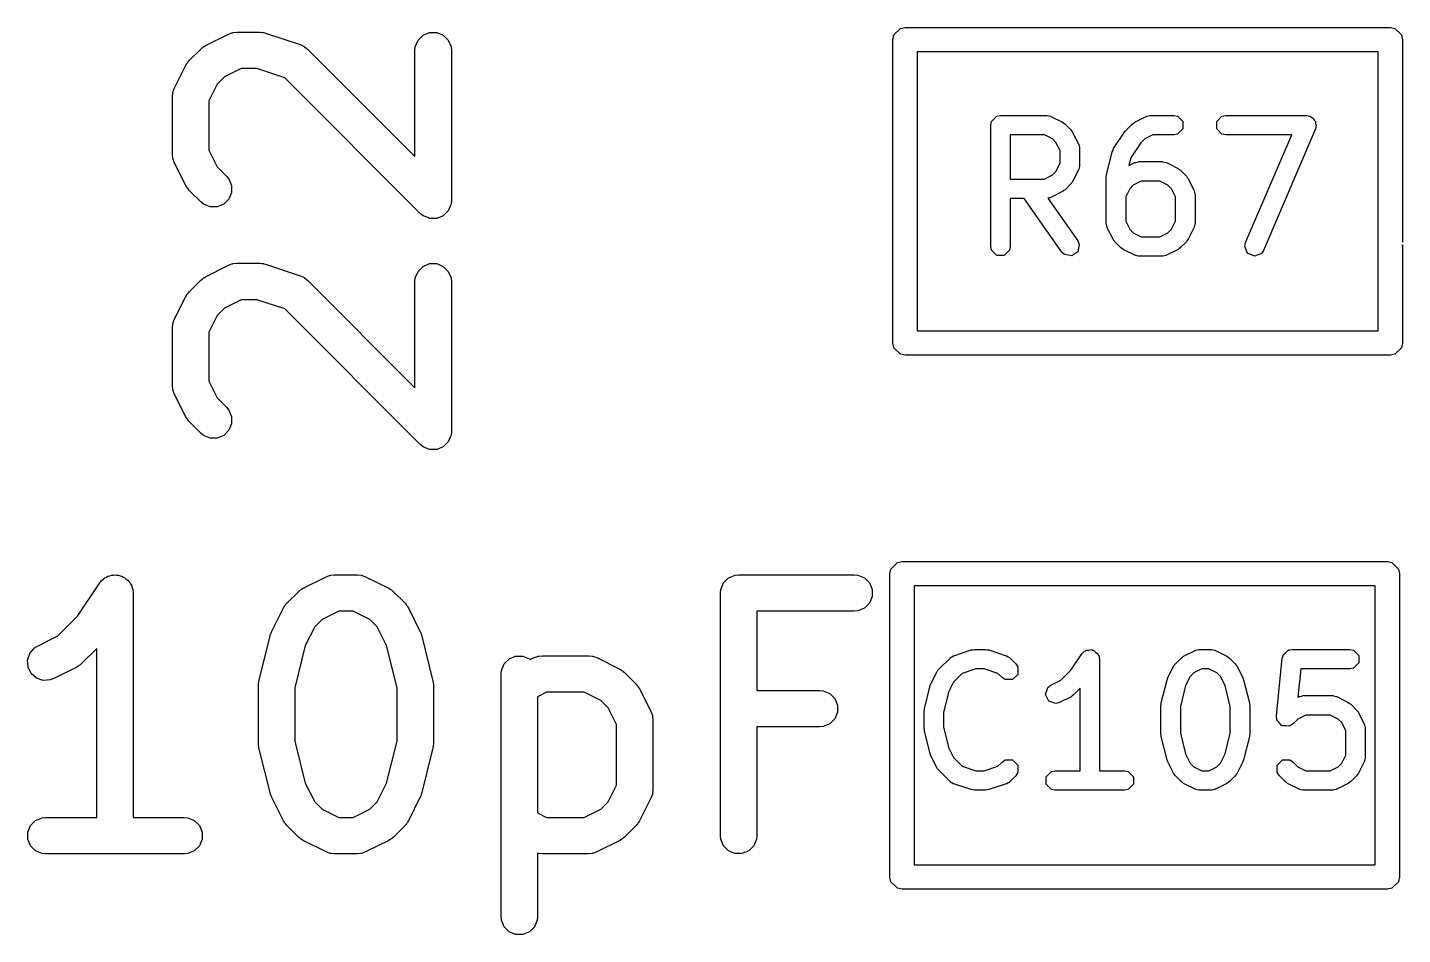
# Model space of a CAD drawing. Extents: x 1.56 to 6.49, y -4.6 to -1.37.
# Drawn here: x 2.4796 to 2.7028, y -3.2623 to -3.1152 of the extents above; entities that cross this region are included whole.
import ezdxf

# ---------------------------------------------------------------- set-up
doc = ezdxf.new("R2010")
doc.units = 0
doc.header["$MEASUREMENT"] = 0
doc.layers.add('BLACK', color=7, linetype='CONTINUOUS')

msp = doc.modelspace()

# ---------------------------------------------------------------- linework, layer by layer
at = {"layer": 'BLACK', "linetype": 'CONTINUOUS'}
for p, q in [((2.50852, -3.11809), (2.51227, -3.11622)), ((2.51227, -3.11622), (2.51281, -3.11601)), ((2.51281, -3.11601), (2.51292, -3.116)), ((2.51292, -3.116), (2.51302, -3.11596)), ((2.51302, -3.11596), (2.51359, -3.11591)), ((2.51359, -3.11591), (2.51734, -3.11591)), ((2.51734, -3.11591), (2.51764, -3.11594)), ((2.51764, -3.11594), (2.51771, -3.11593)), ((2.51771, -3.11593), (2.51782, -3.11595)), ((2.51782, -3.11595), (2.51792, -3.11596)), ((2.51792, -3.11596), (2.51799, -3.11599)), ((2.51799, -3.11599), (2.51828, -3.11606)), ((2.51828, -3.11606), (2.5239, -3.11793)), ((2.54301, -3.11722), (2.54382, -3.1164)), ((2.54382, -3.1164), (2.54489, -3.11596)), ((2.54489, -3.11596), (2.54604, -3.11596)), ((2.54604, -3.11596), (2.54711, -3.1164)), ((2.54711, -3.1164), (2.54792, -3.11722)), ((2.62008, -3.11713), (2.62023, -3.11637)), ((2.62023, -3.11637), (2.62129, -3.11531)), ((2.62129, -3.11531), (2.62205, -3.11516)), ((2.62205, -3.11516), (2.70079, -3.11516)), ((2.70079, -3.11516), (2.70154, -3.11531)), ((2.70154, -3.11531), (2.70261, -3.11637)), ((2.70261, -3.11637), (2.70276, -3.11713)), ((2.50588, -3.12052), (2.50776, -3.11865)), ((2.50776, -3.11865), (2.50798, -3.11846)), ((2.50798, -3.11846), (2.50803, -3.1184)), ((2.50803, -3.1184), (2.50812, -3.11835)), ((2.50812, -3.11835), (2.5082, -3.11828)), ((2.5082, -3.11828), (2.50828, -3.11825)), ((2.50828, -3.11825), (2.50852, -3.11809)), ((2.5239, -3.11793), (2.52443, -3.11817)), ((2.52443, -3.11817), (2.52451, -3.11824)), ((2.52451, -3.11824), (2.52461, -3.11828)), ((2.52461, -3.11828), (2.52506, -3.11865)), ((2.52506, -3.11865), (2.54251, -3.1361)), ((2.54251, -3.11886), (2.54257, -3.11828)), ((2.54251, -3.1361), (2.54251, -3.11886)), ((2.54257, -3.11828), (2.54301, -3.11722)), ((2.54792, -3.11722), (2.54836, -3.11828)), ((2.54836, -3.11828), (2.54842, -3.11886)), ((2.54842, -3.11886), (2.54842, -3.14323)), ((2.62008, -3.16634), (2.62008, -3.11713)), ((2.62402, -3.11909), (2.62402, -3.16437)), ((2.69882, -3.11909), (2.62402, -3.11909)), ((2.69882, -3.16437), (2.69882, -3.11909)), ((2.70276, -3.11713), (2.70276, -3.14998)), ((2.50345, -3.12504), (2.50533, -3.12129)), ((2.50533, -3.12129), (2.50549, -3.12104)), ((2.50549, -3.12104), (2.50551, -3.12097)), ((2.50551, -3.12097), (2.50558, -3.12089)), ((2.50558, -3.12089), (2.50564, -3.1208)), ((2.50564, -3.1208), (2.5057, -3.12075)), ((2.5057, -3.12075), (2.50588, -3.12052)), ((2.51159, -3.12316), (2.5104, -3.12436)), ((2.51429, -3.12181), (2.51159, -3.12316)), ((2.51686, -3.12181), (2.51429, -3.12181)), ((2.52137, -3.12332), (2.51686, -3.12181)), ((2.54338, -3.14532), (2.52137, -3.12332)), ((2.50314, -3.12636), (2.5032, -3.12578)), ((2.5032, -3.12578), (2.50324, -3.12569)), ((2.50324, -3.12569), (2.50325, -3.12558)), ((2.50325, -3.12558), (2.50345, -3.12504)), ((2.5104, -3.12436), (2.50905, -3.12706)), ((2.50314, -3.13573), (2.50314, -3.12636)), ((2.50905, -3.12706), (2.50905, -3.13504)), ((2.63594, -3.13099), (2.63606, -3.13039)), ((2.63606, -3.13039), (2.63691, -3.12954)), ((2.63691, -3.12954), (2.63751, -3.12942)), ((2.63751, -3.12942), (2.64501, -3.12942)), ((2.64501, -3.12942), (2.64509, -3.12943)), ((2.64509, -3.12943), (2.64512, -3.12942)), ((2.64512, -3.12942), (2.64537, -3.12949)), ((2.64537, -3.12949), (2.64562, -3.12954)), ((2.64562, -3.12954), (2.64564, -3.12956)), ((2.64564, -3.12956), (2.64572, -3.12958)), ((2.64572, -3.12958), (2.64759, -3.13052)), ((2.65931, -3.13052), (2.66118, -3.12958)), ((2.66118, -3.12958), (2.66126, -3.12956)), ((2.66126, -3.12956), (2.66128, -3.12954)), ((2.66128, -3.12954), (2.66153, -3.12949)), ((2.66153, -3.12949), (2.66177, -3.12942)), ((2.66177, -3.12942), (2.66181, -3.12943)), ((2.66181, -3.12943), (2.66189, -3.12942)), ((2.66189, -3.12942), (2.66564, -3.12942)), ((2.66564, -3.12942), (2.66624, -3.12954)), ((2.66624, -3.12954), (2.66709, -3.13039)), ((2.66709, -3.13039), (2.66709, -3.13159)), ((2.67262, -3.13039), (2.67347, -3.12954)), ((2.67262, -3.13159), (2.67262, -3.13039)), ((2.67347, -3.12954), (2.67407, -3.12942)), ((2.67407, -3.12942), (2.6872, -3.12942)), ((2.6872, -3.12942), (2.68721, -3.12942)), ((2.68721, -3.12942), (2.68721, -3.12942)), ((2.68721, -3.12942), (2.68723, -3.12942)), ((2.68723, -3.12942), (2.6878, -3.12954)), ((2.6878, -3.12954), (2.68803, -3.12976)), ((2.68803, -3.12976), (2.68832, -3.12989)), ((2.68832, -3.12989), (2.68844, -3.13017)), ((2.68844, -3.13017), (2.68865, -3.13039)), ((2.68865, -3.13039), (2.68865, -3.13071)), ((2.63594, -3.15068), (2.63594, -3.13099)), ((2.64464, -3.13256), (2.63909, -3.13256)), ((2.63909, -3.13256), (2.63909, -3.13973)), ((2.64595, -3.13322), (2.64464, -3.13256)), ((2.64759, -3.13052), (2.64779, -3.13067)), ((2.64779, -3.13067), (2.648, -3.13081)), ((2.648, -3.13081), (2.64894, -3.13175)), ((2.64894, -3.13175), (2.64908, -3.13196)), ((2.64908, -3.13196), (2.64923, -3.13216)), ((2.64923, -3.13216), (2.65017, -3.13404)), ((2.65589, -3.1348), (2.65776, -3.13199)), ((2.65776, -3.13199), (2.65787, -3.13188)), ((2.65787, -3.13188), (2.65796, -3.13175)), ((2.65796, -3.13175), (2.6589, -3.13081)), ((2.6589, -3.13081), (2.65911, -3.13067)), ((2.65911, -3.13067), (2.65931, -3.13052)), ((2.66226, -3.13256), (2.66094, -3.13322)), ((2.66564, -3.13256), (2.66226, -3.13256)), ((2.66624, -3.13245), (2.66564, -3.13256)), ((2.66709, -3.13159), (2.66624, -3.13245)), ((2.67347, -3.13245), (2.67262, -3.13159)), ((2.67407, -3.13256), (2.67347, -3.13245)), ((2.68481, -3.13256), (2.67407, -3.13256)), ((2.67731, -3.15005), (2.68481, -3.13256)), ((2.68864, -3.13161), (2.68021, -3.1513)), ((2.68865, -3.1316), (2.68864, -3.13161)), ((2.68865, -3.13071), (2.68877, -3.13101)), ((2.68877, -3.13101), (2.68865, -3.13158)), ((2.68865, -3.13158), (2.68865, -3.13159)), ((2.68865, -3.13159), (2.68865, -3.1316)), ((2.64653, -3.1338), (2.64595, -3.13322)), ((2.64719, -3.13511), (2.64653, -3.1338)), ((2.65017, -3.13404), (2.65019, -3.13411)), ((2.65019, -3.13411), (2.65022, -3.13414)), ((2.65022, -3.13414), (2.65027, -3.13438)), ((2.65027, -3.13438), (2.65033, -3.13463)), ((2.65033, -3.13463), (2.65032, -3.13466)), ((2.65032, -3.13466), (2.65034, -3.13474)), ((2.65034, -3.13474), (2.65034, -3.13755)), ((2.65579, -3.13505), (2.65589, -3.1348)), ((2.6603, -3.13387), (2.65866, -3.13632)), ((2.66094, -3.13322), (2.6603, -3.13387)), ((2.5032, -3.13631), (2.50314, -3.13573)), ((2.50324, -3.13641), (2.5032, -3.13631)), ((2.50325, -3.13651), (2.50324, -3.13641)), ((2.50345, -3.13705), (2.50325, -3.13651)), ((2.50533, -3.1408), (2.50345, -3.13705)), ((2.50905, -3.13504), (2.5104, -3.13773)), ((2.64719, -3.13718), (2.64719, -3.13511)), ((2.65473, -3.13904), (2.65567, -3.1353)), ((2.65567, -3.1353), (2.65579, -3.13505)), ((2.65866, -3.13632), (2.65835, -3.13756)), ((2.65835, -3.13756), (2.65931, -3.13708)), ((2.65931, -3.13708), (2.65938, -3.13706)), ((2.65938, -3.13706), (2.65941, -3.13703)), ((2.65941, -3.13703), (2.65966, -3.13699)), ((2.65966, -3.13699), (2.6599, -3.13692)), ((2.6599, -3.13692), (2.65993, -3.13693)), ((2.65993, -3.13693), (2.66001, -3.13691)), ((2.66001, -3.13691), (2.66376, -3.13691)), ((2.66376, -3.13691), (2.66384, -3.13693)), ((2.66384, -3.13693), (2.66387, -3.13692)), ((2.66387, -3.13692), (2.66412, -3.13699)), ((2.66412, -3.13699), (2.66436, -3.13703)), ((2.66436, -3.13703), (2.66439, -3.13706)), ((2.66439, -3.13706), (2.66447, -3.13708)), ((2.66447, -3.13708), (2.66634, -3.13802)), ((2.5104, -3.13773), (2.51193, -3.13927)), ((2.51193, -3.13927), (2.5123, -3.13972)), ((2.64464, -3.13973), (2.64595, -3.13907)), ((2.64595, -3.13907), (2.64653, -3.13849)), ((2.64653, -3.13849), (2.64719, -3.13718)), ((2.65017, -3.13826), (2.64923, -3.14013)), ((2.65019, -3.13818), (2.65017, -3.13826)), ((2.65022, -3.13815), (2.65019, -3.13818)), ((2.65027, -3.13791), (2.65022, -3.13815)), ((2.65033, -3.13766), (2.65027, -3.13791)), ((2.65034, -3.13755), (2.65032, -3.13763)), ((2.65032, -3.13763), (2.65033, -3.13766)), ((2.65469, -3.13943), (2.65472, -3.13924)), ((2.65472, -3.13924), (2.65473, -3.13904)), ((2.66634, -3.13802), (2.66654, -3.13817)), ((2.66654, -3.13817), (2.66675, -3.13831)), ((2.66675, -3.13831), (2.66769, -3.13925)), ((2.66769, -3.13925), (2.66783, -3.13946)), ((2.50549, -3.14105), (2.50533, -3.1408)), ((2.50551, -3.14112), (2.50549, -3.14105)), ((2.50558, -3.1412), (2.50551, -3.14112)), ((2.50564, -3.14129), (2.50558, -3.1412)), ((2.5057, -3.14134), (2.50564, -3.14129)), ((2.50588, -3.14157), (2.5057, -3.14134)), ((2.50776, -3.14345), (2.50588, -3.14157)), ((2.5123, -3.13972), (2.51274, -3.14078)), ((2.51274, -3.14078), (2.51274, -3.14193)), ((2.63909, -3.13973), (2.64464, -3.13973)), ((2.648, -3.14148), (2.64779, -3.14162)), ((2.64894, -3.14054), (2.648, -3.14148)), ((2.64908, -3.14033), (2.64894, -3.14054)), ((2.64923, -3.14013), (2.64908, -3.14033)), ((2.65469, -3.14693), (2.65469, -3.13943)), ((2.65849, -3.1413), (2.65784, -3.14261)), ((2.65907, -3.14072), (2.65849, -3.1413)), ((2.66038, -3.14006), (2.65907, -3.14072)), ((2.66339, -3.14006), (2.66038, -3.14006)), ((2.6647, -3.14072), (2.66339, -3.14006)), ((2.66528, -3.1413), (2.6647, -3.14072)), ((2.66594, -3.14261), (2.66528, -3.1413)), ((2.66783, -3.13946), (2.66798, -3.13966)), ((2.66798, -3.13966), (2.66892, -3.14153)), ((2.66892, -3.14153), (2.66894, -3.14161)), ((2.5082, -3.14381), (2.50776, -3.14345)), ((2.50927, -3.14425), (2.5082, -3.14381)), ((2.51149, -3.14381), (2.51042, -3.14425)), ((2.5123, -3.143), (2.51149, -3.14381)), ((2.51274, -3.14193), (2.5123, -3.143)), ((2.54836, -3.14381), (2.54823, -3.14412)), ((2.54842, -3.14323), (2.54836, -3.14381)), ((2.64138, -3.14288), (2.63909, -3.14288)), ((2.63909, -3.14288), (2.63909, -3.15068)), ((2.64747, -3.15158), (2.64138, -3.14288)), ((2.64537, -3.14281), (2.64521, -3.14285)), ((2.64521, -3.14285), (2.65005, -3.14977)), ((2.64562, -3.14276), (2.64537, -3.14281)), ((2.64564, -3.14273), (2.64562, -3.14276)), ((2.64572, -3.14271), (2.64564, -3.14273)), ((2.64759, -3.14177), (2.64572, -3.14271)), ((2.64779, -3.14162), (2.64759, -3.14177)), ((2.65784, -3.14261), (2.65784, -3.14655)), ((2.66594, -3.14655), (2.66594, -3.14261)), ((2.66894, -3.14161), (2.66897, -3.14164)), ((2.66897, -3.14164), (2.66901, -3.14188)), ((2.66901, -3.14188), (2.66908, -3.14213)), ((2.66908, -3.14213), (2.66907, -3.14216)), ((2.66907, -3.14216), (2.66909, -3.14224)), ((2.66909, -3.14224), (2.66909, -3.14693)), ((2.51042, -3.14425), (2.50927, -3.14425)), ((2.54382, -3.14569), (2.54338, -3.14532)), ((2.54458, -3.146), (2.54382, -3.14569)), ((2.54489, -3.14613), (2.54458, -3.146)), ((2.54711, -3.14569), (2.54604, -3.14613)), ((2.54792, -3.14487), (2.54711, -3.14569)), ((2.54823, -3.14412), (2.54792, -3.14487)), ((2.54604, -3.14613), (2.54489, -3.14613)), ((2.54489, -3.14613), (2.54489, -3.14613)), ((2.6547, -3.147), (2.65469, -3.14693)), ((2.65469, -3.14704), (2.6547, -3.147)), ((2.65476, -3.14728), (2.65469, -3.14704)), ((2.65481, -3.14753), (2.65476, -3.14728)), ((2.65483, -3.14755), (2.65481, -3.14753)), ((2.65485, -3.14763), (2.65483, -3.14755)), ((2.65579, -3.1495), (2.65485, -3.14763)), ((2.65784, -3.14655), (2.65849, -3.14787)), ((2.65849, -3.14787), (2.65907, -3.14844)), ((2.6647, -3.14844), (2.66528, -3.14787)), ((2.66528, -3.14787), (2.66594, -3.14655)), ((2.66892, -3.14763), (2.66798, -3.1495)), ((2.66894, -3.14755), (2.66892, -3.14763)), ((2.66897, -3.14753), (2.66894, -3.14755)), ((2.66901, -3.14728), (2.66897, -3.14753)), ((2.66908, -3.14704), (2.66901, -3.14728)), ((2.66909, -3.14693), (2.66907, -3.147)), ((2.66907, -3.147), (2.66908, -3.14704)), ((2.65005, -3.14977), (2.6503, -3.15033)), ((2.6503, -3.15033), (2.65009, -3.15152)), ((2.65595, -3.1497), (2.65579, -3.1495)), ((2.65609, -3.14991), (2.65595, -3.1497)), ((2.65702, -3.15085), (2.65609, -3.14991)), ((2.65907, -3.14844), (2.66038, -3.1491)), ((2.66038, -3.1491), (2.66339, -3.1491)), ((2.66339, -3.1491), (2.6647, -3.14844)), ((2.66769, -3.14991), (2.66675, -3.15085)), ((2.66783, -3.1497), (2.66769, -3.14991)), ((2.66798, -3.1495), (2.66783, -3.1497)), ((2.67718, -3.15066), (2.67731, -3.15005)), ((2.70276, -3.14998), (2.70277, -3.14994)), ((2.70277, -3.15055), (2.70276, -3.15042)), ((2.70276, -3.15042), (2.70276, -3.16634)), ((2.63606, -3.15128), (2.63594, -3.15068)), ((2.63691, -3.15213), (2.63606, -3.15128)), ((2.63812, -3.15213), (2.63691, -3.15213)), ((2.63897, -3.15128), (2.63812, -3.15213)), ((2.63909, -3.15068), (2.63897, -3.15128)), ((2.64792, -3.152), (2.64747, -3.15158)), ((2.6491, -3.15221), (2.64792, -3.152)), ((2.65009, -3.15152), (2.6491, -3.15221)), ((2.65723, -3.15099), (2.65702, -3.15085)), ((2.65743, -3.15115), (2.65723, -3.15099)), ((2.65931, -3.15208), (2.65743, -3.15115)), ((2.65938, -3.1521), (2.65931, -3.15208)), ((2.65941, -3.15213), (2.65938, -3.1521)), ((2.65966, -3.15218), (2.65941, -3.15213)), ((2.6599, -3.15225), (2.65966, -3.15218)), ((2.65993, -3.15223), (2.6599, -3.15225)), ((2.66001, -3.15225), (2.65993, -3.15223)), ((2.66376, -3.15225), (2.66001, -3.15225)), ((2.66384, -3.15223), (2.66376, -3.15225)), ((2.66387, -3.15225), (2.66384, -3.15223)), ((2.66412, -3.15218), (2.66387, -3.15225)), ((2.66436, -3.15213), (2.66412, -3.15218)), ((2.66439, -3.1521), (2.66436, -3.15213)), ((2.66447, -3.15208), (2.66439, -3.1521)), ((2.66634, -3.15115), (2.66447, -3.15208)), ((2.66654, -3.15099), (2.66634, -3.15115)), ((2.66675, -3.15085), (2.66654, -3.15099)), ((2.67763, -3.15178), (2.67718, -3.15066)), ((2.67874, -3.15225), (2.67763, -3.15178)), ((2.67986, -3.1518), (2.67874, -3.15225)), ((2.68021, -3.1513), (2.67986, -3.1518)), ((2.50852, -3.15559), (2.51227, -3.15371)), ((2.51227, -3.15371), (2.51281, -3.15351)), ((2.51281, -3.15351), (2.51292, -3.1535)), ((2.51292, -3.1535), (2.51302, -3.15346)), ((2.51302, -3.15346), (2.51359, -3.1534)), ((2.51359, -3.1534), (2.51734, -3.1534)), ((2.51734, -3.1534), (2.51764, -3.15343)), ((2.51764, -3.15343), (2.51771, -3.15343)), ((2.51771, -3.15343), (2.51782, -3.15345)), ((2.51782, -3.15345), (2.51792, -3.15346)), ((2.51792, -3.15346), (2.51799, -3.15349)), ((2.51799, -3.15349), (2.51828, -3.15355)), ((2.51828, -3.15355), (2.5239, -3.15543)), ((2.54257, -3.15578), (2.54301, -3.15471)), ((2.54301, -3.15471), (2.54382, -3.1539)), ((2.54382, -3.1539), (2.54489, -3.15346)), ((2.54489, -3.15346), (2.54604, -3.15346)), ((2.54604, -3.15346), (2.54711, -3.1539)), ((2.54711, -3.1539), (2.54792, -3.15471)), ((2.54792, -3.15471), (2.54836, -3.15578)), ((2.50588, -3.15802), (2.50776, -3.15614)), ((2.50776, -3.15614), (2.50798, -3.15596)), ((2.50798, -3.15596), (2.50803, -3.1559)), ((2.50803, -3.1559), (2.50812, -3.15584)), ((2.50812, -3.15584), (2.5082, -3.15578)), ((2.5082, -3.15578), (2.50828, -3.15575)), ((2.50828, -3.15575), (2.50852, -3.15559)), ((2.5239, -3.15543), (2.52443, -3.15566)), ((2.52443, -3.15566), (2.52451, -3.15573)), ((2.52451, -3.15573), (2.52461, -3.15578)), ((2.52461, -3.15578), (2.52506, -3.15614)), ((2.52506, -3.15614), (2.54251, -3.1736)), ((2.54251, -3.15636), (2.54257, -3.15578)), ((2.54251, -3.1736), (2.54251, -3.15636)), ((2.54836, -3.15578), (2.54842, -3.15636)), ((2.54842, -3.15636), (2.54842, -3.18073)), ((2.50345, -3.16253), (2.50533, -3.15878)), ((2.50533, -3.15878), (2.50549, -3.15854)), ((2.50549, -3.15854), (2.50551, -3.15846)), ((2.50551, -3.15846), (2.50558, -3.15838)), ((2.50558, -3.15838), (2.50564, -3.15829)), ((2.50564, -3.15829), (2.5057, -3.15824)), ((2.5057, -3.15824), (2.50588, -3.15802)), ((2.51429, -3.15931), (2.51159, -3.16066)), ((2.51686, -3.15931), (2.51429, -3.15931)), ((2.52137, -3.16081), (2.51686, -3.15931)), ((2.51159, -3.16066), (2.5104, -3.16185)), ((2.54338, -3.18282), (2.52137, -3.16081)), ((2.50314, -3.16385), (2.5032, -3.16328)), ((2.50314, -3.17323), (2.50314, -3.16385)), ((2.5032, -3.16328), (2.50324, -3.16318)), ((2.50324, -3.16318), (2.50325, -3.16307)), ((2.50325, -3.16307), (2.50345, -3.16253)), ((2.5104, -3.16185), (2.50905, -3.16455)), ((2.50905, -3.16455), (2.50905, -3.17253)), ((2.62402, -3.16437), (2.69882, -3.16437)), ((2.62023, -3.16709), (2.62008, -3.16634)), ((2.62129, -3.16816), (2.62023, -3.16709)), ((2.62205, -3.16831), (2.62129, -3.16816)), ((2.70079, -3.16831), (2.62205, -3.16831)), ((2.70154, -3.16816), (2.70079, -3.16831)), ((2.70261, -3.16709), (2.70154, -3.16816)), ((2.70276, -3.16634), (2.70261, -3.16709)), ((2.50905, -3.17253), (2.5104, -3.17523)), ((2.5032, -3.1738), (2.50314, -3.17323)), ((2.50324, -3.1739), (2.5032, -3.1738)), ((2.50325, -3.17401), (2.50324, -3.1739)), ((2.50345, -3.17455), (2.50325, -3.17401)), ((2.50533, -3.1783), (2.50345, -3.17455)), ((2.5104, -3.17523), (2.51193, -3.17676)), ((2.51193, -3.17676), (2.5123, -3.17721)), ((2.5123, -3.17721), (2.51274, -3.17828)), ((2.50549, -3.17855), (2.50533, -3.1783)), ((2.50551, -3.17862), (2.50549, -3.17855)), ((2.50558, -3.1787), (2.50551, -3.17862)), ((2.50564, -3.17879), (2.50558, -3.1787)), ((2.5057, -3.17884), (2.50564, -3.17879)), ((2.50588, -3.17907), (2.5057, -3.17884)), ((2.50776, -3.18094), (2.50588, -3.17907)), ((2.51274, -3.17943), (2.5123, -3.18049)), ((2.51274, -3.17828), (2.51274, -3.17943)), ((2.5082, -3.18131), (2.50776, -3.18094)), ((2.50927, -3.18175), (2.5082, -3.18131)), ((2.51042, -3.18175), (2.50927, -3.18175)), ((2.51149, -3.18131), (2.51042, -3.18175)), ((2.5123, -3.18049), (2.51149, -3.18131)), ((2.54823, -3.18162), (2.54792, -3.18237)), ((2.54836, -3.1813), (2.54823, -3.18162)), ((2.54842, -3.18073), (2.54836, -3.1813)), ((2.54382, -3.18318), (2.54338, -3.18282)), ((2.54458, -3.18349), (2.54382, -3.18318)), ((2.54489, -3.18362), (2.54458, -3.18349)), ((2.54604, -3.18362), (2.54489, -3.18362)), ((2.54489, -3.18362), (2.54489, -3.18362)), ((2.54711, -3.18318), (2.54604, -3.18362)), ((2.54792, -3.18237), (2.54711, -3.18318)), ((2.6208, -3.20192), (2.62156, -3.20177)), ((2.62156, -3.20177), (2.7003, -3.20177)), ((2.7003, -3.20177), (2.70105, -3.20192)), ((2.49297, -3.2041), (2.49324, -3.20399)), ((2.49324, -3.20399), (2.49353, -3.20399)), ((2.49353, -3.20399), (2.49381, -3.20393)), ((2.49381, -3.20393), (2.4941, -3.20399)), ((2.4941, -3.20399), (2.49439, -3.20399)), ((2.49439, -3.20399), (2.49466, -3.2041)), ((2.52811, -3.20424), (2.52865, -3.20403)), ((2.52865, -3.20403), (2.52876, -3.20403)), ((2.52876, -3.20403), (2.52886, -3.20399)), ((2.52886, -3.20399), (2.52943, -3.20393)), ((2.52943, -3.20393), (2.53318, -3.20393)), ((2.53318, -3.20393), (2.53376, -3.20399)), ((2.53376, -3.20399), (2.53386, -3.20403)), ((2.53386, -3.20403), (2.53396, -3.20403)), ((2.53396, -3.20403), (2.5345, -3.20424)), ((2.59341, -3.20443), (2.59447, -3.20399)), ((2.59447, -3.20399), (2.59505, -3.20393)), ((2.59505, -3.20393), (2.6138, -3.20393)), ((2.6138, -3.20393), (2.61437, -3.20399)), ((2.61437, -3.20399), (2.61544, -3.20443)), ((2.61959, -3.20374), (2.61974, -3.20299)), ((2.61959, -3.25295), (2.61959, -3.20374)), ((2.61974, -3.20299), (2.6208, -3.20192)), ((2.70105, -3.20192), (2.70211, -3.20299)), ((2.70211, -3.20299), (2.70226, -3.20374)), ((2.70226, -3.20374), (2.70226, -3.25295)), ((2.48777, -3.21063), (2.49136, -3.20524)), ((2.49136, -3.20524), (2.49172, -3.2048)), ((2.49136, -3.20524), (2.49136, -3.20524)), ((2.49136, -3.20524), (2.49136, -3.20524)), ((2.49136, -3.20524), (2.49136, -3.20524)), ((2.49172, -3.2048), (2.49197, -3.20463)), ((2.49197, -3.20463), (2.49217, -3.20443)), ((2.49217, -3.20443), (2.49244, -3.20432)), ((2.49244, -3.20432), (2.49268, -3.20416)), ((2.49268, -3.20416), (2.49297, -3.2041)), ((2.49466, -3.2041), (2.49494, -3.20415)), ((2.49494, -3.20415), (2.49518, -3.20432)), ((2.49518, -3.20432), (2.49545, -3.20443)), ((2.49545, -3.20443), (2.49566, -3.20463)), ((2.49566, -3.20463), (2.4959, -3.20479)), ((2.4959, -3.20479), (2.49606, -3.20504)), ((2.49606, -3.20504), (2.49627, -3.20524)), ((2.49627, -3.20524), (2.49638, -3.20551)), ((2.49638, -3.20551), (2.49654, -3.20575)), ((2.49654, -3.20575), (2.4966, -3.20604)), ((2.4966, -3.20604), (2.49671, -3.20631)), ((2.49671, -3.20631), (2.49677, -3.20688)), ((2.52396, -3.20637), (2.52404, -3.2063)), ((2.52404, -3.2063), (2.52412, -3.20627)), ((2.52412, -3.20627), (2.52436, -3.20612)), ((2.52436, -3.20612), (2.52811, -3.20424)), ((2.5345, -3.20424), (2.53825, -3.20612)), ((2.53825, -3.20612), (2.5385, -3.20627)), ((2.5385, -3.20627), (2.53857, -3.2063)), ((2.53857, -3.2063), (2.53865, -3.20637)), ((2.5921, -3.20688), (2.59215, -3.20631)), ((2.59215, -3.20631), (2.5926, -3.20524)), ((2.5926, -3.20524), (2.59341, -3.20443)), ((2.61544, -3.20443), (2.61625, -3.20524)), ((2.61625, -3.20524), (2.61669, -3.20631)), ((2.61669, -3.20631), (2.61669, -3.20746)), ((2.62352, -3.20571), (2.62352, -3.25098)), ((2.69833, -3.20571), (2.62352, -3.20571)), ((2.69833, -3.25098), (2.69833, -3.20571)), ((2.49677, -3.20688), (2.49677, -3.20688)), ((2.49677, -3.20688), (2.49677, -3.20688)), ((2.49677, -3.20688), (2.49677, -3.20688)), ((2.49677, -3.20688), (2.49677, -3.2433)), ((2.52154, -3.20877), (2.52172, -3.20854)), ((2.52172, -3.20854), (2.5236, -3.20667)), ((2.5236, -3.20667), (2.52382, -3.20648)), ((2.52382, -3.20648), (2.52387, -3.20642)), ((2.52387, -3.20642), (2.52396, -3.20637)), ((2.53865, -3.20637), (2.53874, -3.20642)), ((2.53874, -3.20642), (2.53879, -3.20648)), ((2.53879, -3.20648), (2.53902, -3.20667)), ((2.53902, -3.20667), (2.5409, -3.20854)), ((2.5409, -3.20854), (2.54108, -3.20877)), ((2.5921, -3.24625), (2.5921, -3.20688)), ((2.61625, -3.20852), (2.61544, -3.20934)), ((2.61669, -3.20746), (2.61625, -3.20852)), ((2.48457, -3.21383), (2.48777, -3.21063)), ((2.51929, -3.21306), (2.52117, -3.20931)), ((2.52117, -3.20931), (2.52132, -3.20906)), ((2.52132, -3.20906), (2.52135, -3.20899)), ((2.52135, -3.20899), (2.52142, -3.20891)), ((2.52142, -3.20891), (2.52148, -3.20882)), ((2.52148, -3.20882), (2.52154, -3.20877)), ((2.53013, -3.20984), (2.52743, -3.21118)), ((2.53249, -3.20984), (2.53013, -3.20984)), ((2.53518, -3.21118), (2.53249, -3.20984)), ((2.54108, -3.20877), (2.54114, -3.20882)), ((2.54114, -3.20882), (2.5412, -3.20891)), ((2.5412, -3.20891), (2.54126, -3.20899)), ((2.54126, -3.20899), (2.54129, -3.20906)), ((2.54129, -3.20906), (2.54145, -3.20931)), ((2.54145, -3.20931), (2.54332, -3.21306)), ((2.6138, -3.20984), (2.598, -3.20984)), ((2.598, -3.20984), (2.598, -3.22268)), ((2.61437, -3.20978), (2.6138, -3.20984)), ((2.61544, -3.20934), (2.61437, -3.20978)), ((2.52624, -3.21238), (2.52472, -3.21541)), ((2.52743, -3.21118), (2.52624, -3.21238)), ((2.53638, -3.21238), (2.53518, -3.21118)), ((2.5379, -3.21541), (2.53638, -3.21238)), ((2.48124, -3.21549), (2.48457, -3.21383)), ((2.5172, -3.22116), (2.51907, -3.21367)), ((2.51907, -3.21367), (2.51909, -3.21362)), ((2.51909, -3.2136), (2.51918, -3.21336)), ((2.51909, -3.21362), (2.51909, -3.2136)), ((2.51918, -3.21336), (2.51926, -3.21312)), ((2.51926, -3.21312), (2.51928, -3.2131)), ((2.51928, -3.2131), (2.51929, -3.21306)), ((2.54332, -3.21306), (2.54334, -3.2131)), ((2.54334, -3.2131), (2.54335, -3.21312)), ((2.54335, -3.21312), (2.54344, -3.21336)), ((2.54344, -3.21336), (2.54353, -3.2136)), ((2.54353, -3.2136), (2.54353, -3.21362)), ((2.54353, -3.21362), (2.54355, -3.21367)), ((2.54355, -3.21367), (2.54542, -3.22116)), ((2.47964, -3.21776), (2.48, -3.21667)), ((2.48, -3.21667), (2.48075, -3.2158)), ((2.48075, -3.2158), (2.48124, -3.21549)), ((2.49086, -3.21589), (2.4884, -3.21834)), ((2.49086, -3.2433), (2.49086, -3.21589)), ((2.52472, -3.21541), (2.52301, -3.22224)), ((2.5396, -3.22224), (2.5379, -3.21541)), ((2.55779, -3.21755), (2.55885, -3.21711)), ((2.55885, -3.21711), (2.56001, -3.21711)), ((2.56001, -3.21711), (2.56107, -3.21755)), ((2.56121, -3.21769), (2.56186, -3.21736)), ((2.56186, -3.21736), (2.5624, -3.21716)), ((2.5624, -3.21716), (2.56251, -3.21715)), ((2.56251, -3.21715), (2.5626, -3.21711)), ((2.5626, -3.21711), (2.56318, -3.21705)), ((2.56318, -3.21705), (2.57068, -3.21705)), ((2.57068, -3.21705), (2.57125, -3.21711)), ((2.57125, -3.21711), (2.57135, -3.21715)), ((2.57135, -3.21715), (2.57146, -3.21716)), ((2.57146, -3.21716), (2.572, -3.21736)), ((2.572, -3.21736), (2.57575, -3.21924)), ((2.62747, -3.2193), (2.62935, -3.21743)), ((2.62935, -3.21743), (2.62941, -3.21738)), ((2.62941, -3.21738), (2.62943, -3.21735)), ((2.62943, -3.21735), (2.62965, -3.21723)), ((2.62965, -3.21723), (2.62986, -3.21709)), ((2.62986, -3.21709), (2.62989, -3.21709)), ((2.62989, -3.21709), (2.62996, -3.21705)), ((2.62996, -3.21705), (2.63277, -3.21611)), ((2.63277, -3.21611), (2.63302, -3.21608)), ((2.63302, -3.21608), (2.63327, -3.21603)), ((2.63327, -3.21603), (2.63515, -3.21603)), ((2.63515, -3.21603), (2.63539, -3.21608)), ((2.63539, -3.21608), (2.63565, -3.21611)), ((2.63565, -3.21611), (2.63846, -3.21705)), ((2.63846, -3.21705), (2.63853, -3.21709)), ((2.63853, -3.21709), (2.63856, -3.21709)), ((2.63856, -3.21709), (2.63877, -3.21723)), ((2.63877, -3.21723), (2.63899, -3.21735)), ((2.63899, -3.21735), (2.63901, -3.21738)), ((2.63901, -3.21738), (2.63907, -3.21743)), ((2.63907, -3.21743), (2.64001, -3.21837)), ((2.64892, -3.21941), (2.65071, -3.21673)), ((2.65071, -3.21673), (2.65114, -3.2163)), ((2.65114, -3.2163), (2.6513, -3.21626)), ((2.6513, -3.21626), (2.65142, -3.21615)), ((2.65142, -3.21615), (2.65188, -3.21615)), ((2.65188, -3.21615), (2.65233, -3.21606)), ((2.65233, -3.21606), (2.65246, -3.21615)), ((2.65246, -3.21615), (2.65262, -3.21615)), ((2.65262, -3.21615), (2.65295, -3.21647)), ((2.65295, -3.21647), (2.65333, -3.21673)), ((2.65333, -3.21673), (2.65336, -3.21689)), ((2.65336, -3.21689), (2.65347, -3.217)), ((2.65347, -3.217), (2.65359, -3.2176)), ((2.6659, -3.21837), (2.66684, -3.21743)), ((2.66684, -3.21743), (2.66705, -3.21729)), ((2.66705, -3.21729), (2.66725, -3.21713)), ((2.66725, -3.21713), (2.66913, -3.2162)), ((2.66913, -3.2162), (2.6692, -3.21617)), ((2.6692, -3.21617), (2.66923, -3.21615)), ((2.66923, -3.21615), (2.66948, -3.2161)), ((2.66948, -3.2161), (2.66972, -3.21603)), ((2.66972, -3.21603), (2.66975, -3.21604)), ((2.66975, -3.21604), (2.66983, -3.21603)), ((2.66983, -3.21603), (2.67171, -3.21603)), ((2.67171, -3.21603), (2.67178, -3.21604)), ((2.67178, -3.21604), (2.67182, -3.21603)), ((2.67182, -3.21603), (2.67206, -3.2161)), ((2.67206, -3.2161), (2.67231, -3.21615)), ((2.67231, -3.21615), (2.67233, -3.21617)), ((2.67233, -3.21617), (2.67241, -3.2162)), ((2.67241, -3.2162), (2.67428, -3.21713)), ((2.67428, -3.21713), (2.67448, -3.21729)), ((2.67448, -3.21729), (2.67469, -3.21743)), ((2.67469, -3.21743), (2.67563, -3.21837)), ((2.68232, -3.22682), (2.68326, -3.21745)), ((2.68326, -3.21745), (2.68337, -3.21708)), ((2.68337, -3.217), (2.68341, -3.21697)), ((2.68337, -3.21708), (2.68337, -3.217)), ((2.68341, -3.21697), (2.68344, -3.21686)), ((2.68344, -3.21686), (2.68385, -3.21652)), ((2.68385, -3.21652), (2.68423, -3.21615)), ((2.68423, -3.21615), (2.68434, -3.21613)), ((2.68434, -3.21613), (2.68437, -3.2161)), ((2.68437, -3.2161), (2.68445, -3.2161)), ((2.68445, -3.2161), (2.68483, -3.21603)), ((2.68483, -3.21603), (2.6942, -3.21603)), ((2.6942, -3.21603), (2.6948, -3.21615)), ((2.6948, -3.21615), (2.69566, -3.217)), ((2.69566, -3.217), (2.69566, -3.21821)), ((2.47972, -3.21891), (2.47964, -3.21776)), ((2.48023, -3.21994), (2.47972, -3.21891)), ((2.48763, -3.2189), (2.48389, -3.22077)), ((2.48788, -3.21874), (2.48763, -3.2189)), ((2.48795, -3.21871), (2.48788, -3.21874)), ((2.48804, -3.21865), (2.48795, -3.21871)), ((2.48812, -3.21859), (2.48804, -3.21865)), ((2.48818, -3.21853), (2.48812, -3.21859)), ((2.4884, -3.21834), (2.48818, -3.21853)), ((2.55648, -3.22001), (2.55653, -3.21943)), ((2.55653, -3.21943), (2.55697, -3.21837)), ((2.55697, -3.21837), (2.55779, -3.21755)), ((2.56107, -3.21755), (2.56121, -3.21769)), ((2.57575, -3.21924), (2.576, -3.2194)), ((2.576, -3.2194), (2.57607, -3.21943)), ((2.57607, -3.21943), (2.57615, -3.21949)), ((2.57615, -3.21949), (2.57624, -3.21955)), ((2.57624, -3.21955), (2.57629, -3.21961)), ((2.57629, -3.21961), (2.57652, -3.21979)), ((2.62718, -3.21971), (2.62733, -3.21951)), ((2.62733, -3.21951), (2.62747, -3.2193)), ((2.63353, -3.21918), (2.63131, -3.21992)), ((2.63489, -3.21918), (2.63353, -3.21918)), ((2.63711, -3.21992), (2.63489, -3.21918)), ((2.64001, -3.21837), (2.64035, -3.21888)), ((2.64035, -3.21888), (2.64035, -3.22008)), ((2.64734, -3.221), (2.64892, -3.21941)), ((2.65359, -3.2176), (2.65359, -3.23571)), ((2.66467, -3.22065), (2.66561, -3.21877)), ((2.66561, -3.21877), (2.66576, -3.21858)), ((2.66576, -3.21858), (2.6659, -3.21837)), ((2.6702, -3.21918), (2.66889, -3.21984)), ((2.67133, -3.21918), (2.6702, -3.21918)), ((2.67265, -3.21984), (2.67133, -3.21918)), ((2.67563, -3.21837), (2.67577, -3.21858)), ((2.67577, -3.21858), (2.67593, -3.21877)), ((2.67593, -3.21877), (2.67686, -3.22065)), ((2.68625, -3.21918), (2.68579, -3.2238)), ((2.6942, -3.21918), (2.68625, -3.21918)), ((2.6948, -3.21906), (2.6942, -3.21918)), ((2.69566, -3.21821), (2.6948, -3.21906)), ((2.4811, -3.2207), (2.48023, -3.21994)), ((2.4822, -3.22106), (2.4811, -3.2207)), ((2.48334, -3.22098), (2.4822, -3.22106)), ((2.48389, -3.22077), (2.48334, -3.22098)), ((2.51711, -3.22174), (2.51714, -3.22152)), ((2.51712, -3.22178), (2.51711, -3.22174)), ((2.51711, -3.22188), (2.51712, -3.22178)), ((2.51711, -3.23125), (2.51711, -3.22188)), ((2.51714, -3.22152), (2.51716, -3.2213)), ((2.51716, -3.2213), (2.51718, -3.22126)), ((2.51718, -3.22126), (2.5172, -3.22116)), ((2.54542, -3.22116), (2.54544, -3.22126)), ((2.54544, -3.22126), (2.54545, -3.2213)), ((2.54545, -3.2213), (2.54547, -3.22152)), ((2.54547, -3.22152), (2.54551, -3.22174)), ((2.54551, -3.22174), (2.5455, -3.22178)), ((2.5455, -3.22178), (2.54551, -3.22188)), ((2.54551, -3.22188), (2.54551, -3.23125)), ((2.55648, -3.25938), (2.55648, -3.22001)), ((2.57652, -3.21979), (2.57839, -3.22167)), ((2.57839, -3.22167), (2.57858, -3.22189)), ((2.57858, -3.22189), (2.57864, -3.22195)), ((2.62518, -3.22566), (2.62612, -3.22191)), ((2.62612, -3.22191), (2.62619, -3.22175)), ((2.62619, -3.22175), (2.62624, -3.22159)), ((2.62624, -3.22159), (2.62718, -3.21971)), ((2.62988, -3.22135), (2.62913, -3.22284)), ((2.63131, -3.21992), (2.62988, -3.22135)), ((2.63778, -3.22059), (2.63711, -3.21992)), ((2.63829, -3.22093), (2.63778, -3.22059)), ((2.6395, -3.22093), (2.63829, -3.22093)), ((2.64035, -3.22008), (2.6395, -3.22093)), ((2.64521, -3.2222), (2.64569, -3.22182)), ((2.64569, -3.22182), (2.64734, -3.221)), ((2.66362, -3.22472), (2.66455, -3.22097)), ((2.66455, -3.22097), (2.66463, -3.22082)), ((2.66463, -3.22082), (2.66467, -3.22065)), ((2.66757, -3.2219), (2.66672, -3.2253)), ((2.66831, -3.22041), (2.66757, -3.2219)), ((2.66889, -3.21984), (2.66831, -3.22041)), ((2.67322, -3.22041), (2.67265, -3.21984)), ((2.67397, -3.2219), (2.67322, -3.22041)), ((2.67482, -3.2253), (2.67397, -3.2219)), ((2.67686, -3.22065), (2.67691, -3.22082)), ((2.67691, -3.22082), (2.67698, -3.22097)), ((2.67698, -3.22097), (2.67792, -3.22472)), ((2.52301, -3.22224), (2.52301, -3.23089)), ((2.5396, -3.23089), (2.5396, -3.22224)), ((2.56388, -3.22296), (2.56238, -3.22371)), ((2.56238, -3.22371), (2.56238, -3.24255)), ((2.56998, -3.22296), (2.56388, -3.22296)), ((2.57268, -3.22431), (2.56998, -3.22296)), ((2.57864, -3.22195), (2.57869, -3.22203)), ((2.57869, -3.22203), (2.57876, -3.22212)), ((2.57876, -3.22212), (2.57879, -3.22219)), ((2.57879, -3.22219), (2.57894, -3.22243)), ((2.57894, -3.22243), (2.58082, -3.22618)), ((2.598, -3.22268), (2.60817, -3.22268)), ((2.60817, -3.22268), (2.60875, -3.22273)), ((2.60875, -3.22273), (2.60981, -3.22318)), ((2.60981, -3.22318), (2.61063, -3.22399)), ((2.61063, -3.22399), (2.61107, -3.22505)), ((2.62913, -3.22284), (2.62829, -3.22623)), ((2.64482, -3.22334), (2.64521, -3.2222)), ((2.64536, -3.22442), (2.64482, -3.22334)), ((2.64897, -3.2237), (2.6471, -3.22464)), ((2.64917, -3.22354), (2.64897, -3.2237)), ((2.64938, -3.2234), (2.64917, -3.22354)), ((2.65045, -3.22234), (2.64938, -3.2234)), ((2.65045, -3.23571), (2.65045, -3.22234)), ((2.68579, -3.2238), (2.686, -3.22369)), ((2.686, -3.22369), (2.68607, -3.22367)), ((2.68607, -3.22367), (2.6861, -3.22365)), ((2.6861, -3.22365), (2.68635, -3.2236)), ((2.68635, -3.2236), (2.68659, -3.22353)), ((2.68659, -3.22353), (2.68663, -3.22354)), ((2.68663, -3.22354), (2.6867, -3.22353)), ((2.6867, -3.22353), (2.69139, -3.22353)), ((2.69139, -3.22353), (2.69147, -3.22354)), ((2.69147, -3.22354), (2.6915, -3.22353)), ((2.6915, -3.22353), (2.69175, -3.2236)), ((2.69175, -3.2236), (2.69199, -3.22365)), ((2.69199, -3.22365), (2.69202, -3.22367)), ((2.69202, -3.22367), (2.69209, -3.22369)), ((2.69209, -3.22369), (2.69397, -3.22463)), ((2.57388, -3.2255), (2.57268, -3.22431)), ((2.57522, -3.2282), (2.57388, -3.2255)), ((2.58082, -3.22618), (2.58103, -3.22673)), ((2.61107, -3.22621), (2.61063, -3.22727)), ((2.61107, -3.22505), (2.61107, -3.22621)), ((2.62514, -3.22604), (2.62517, -3.22585)), ((2.62514, -3.22885), (2.62514, -3.22604)), ((2.62517, -3.22585), (2.62518, -3.22566)), ((2.62829, -3.22623), (2.62829, -3.22866)), ((2.64651, -3.2248), (2.64536, -3.22442)), ((2.6471, -3.22464), (2.64651, -3.2248)), ((2.66357, -3.2251), (2.66361, -3.22491)), ((2.66357, -3.22979), (2.66357, -3.2251)), ((2.66361, -3.22491), (2.66362, -3.22472)), ((2.66672, -3.2253), (2.66672, -3.2296)), ((2.67482, -3.2296), (2.67482, -3.2253)), ((2.67792, -3.22472), (2.67793, -3.22491)), ((2.67793, -3.22491), (2.67797, -3.2251)), ((2.67797, -3.2251), (2.67797, -3.22979)), ((2.69397, -3.22463), (2.69417, -3.22479)), ((2.69417, -3.22479), (2.69438, -3.22493)), ((2.69438, -3.22493), (2.69532, -3.22586)), ((2.69532, -3.22586), (2.69546, -3.22607)), ((2.69546, -3.22607), (2.69561, -3.22627)), ((2.69561, -3.22627), (2.69655, -3.22815)), ((2.57522, -3.23806), (2.57522, -3.2282)), ((2.58103, -3.22673), (2.58103, -3.22683)), ((2.58103, -3.22683), (2.58107, -3.22693)), ((2.58107, -3.22693), (2.58113, -3.22751)), ((2.58113, -3.22751), (2.58113, -3.23875)), ((2.60817, -3.22858), (2.598, -3.22858)), ((2.598, -3.22858), (2.598, -3.24625)), ((2.60875, -3.22853), (2.60817, -3.22858)), ((2.60981, -3.22809), (2.60875, -3.22853)), ((2.61063, -3.22727), (2.60981, -3.22809)), ((2.68238, -3.22743), (2.68232, -3.22682)), ((2.68244, -3.2275), (2.68238, -3.22743)), ((2.68244, -3.22758), (2.68244, -3.2275)), ((2.68281, -3.22796), (2.68244, -3.22758)), ((2.68315, -3.22837), (2.68281, -3.22796)), ((2.68323, -3.22837), (2.68315, -3.22837)), ((2.68329, -3.22843), (2.68323, -3.22837)), ((2.68382, -3.22843), (2.68329, -3.22843)), ((2.68435, -3.22849), (2.68382, -3.22843)), ((2.68441, -3.22843), (2.68435, -3.22849)), ((2.68449, -3.22843), (2.68441, -3.22843)), ((2.685, -3.22809), (2.68449, -3.22843)), ((2.68576, -3.22734), (2.685, -3.22809)), ((2.68707, -3.22668), (2.68576, -3.22734)), ((2.69102, -3.22668), (2.68707, -3.22668)), ((2.69233, -3.22734), (2.69102, -3.22668)), ((2.69291, -3.22791), (2.69233, -3.22734)), ((2.69356, -3.22922), (2.69291, -3.22791)), ((2.69655, -3.22815), (2.69657, -3.22822)), ((2.69657, -3.22822), (2.69659, -3.22825)), ((2.69659, -3.22825), (2.69664, -3.2285)), ((2.69664, -3.2285), (2.69671, -3.22874)), ((2.62517, -3.22904), (2.62514, -3.22885)), ((2.62518, -3.22923), (2.62517, -3.22904)), ((2.62612, -3.23298), (2.62518, -3.22923)), ((2.62829, -3.22866), (2.62913, -3.23205)), ((2.66361, -3.22998), (2.66357, -3.22979)), ((2.66362, -3.23017), (2.66361, -3.22998)), ((2.66455, -3.23392), (2.66362, -3.23017)), ((2.66672, -3.2296), (2.66757, -3.23299)), ((2.67397, -3.23299), (2.67482, -3.2296)), ((2.67792, -3.23017), (2.67698, -3.23392)), ((2.67793, -3.22998), (2.67792, -3.23017)), ((2.67797, -3.22979), (2.67793, -3.22998)), ((2.69356, -3.23317), (2.69356, -3.22922)), ((2.69671, -3.22874), (2.6967, -3.22878)), ((2.6967, -3.22878), (2.69671, -3.22885)), ((2.69671, -3.22885), (2.69671, -3.23354)), ((2.51712, -3.23136), (2.51711, -3.23125)), ((2.51711, -3.2314), (2.51712, -3.23136)), ((2.51714, -3.23161), (2.51711, -3.2314)), ((2.51716, -3.23183), (2.51714, -3.23161)), ((2.51718, -3.23187), (2.51716, -3.23183)), ((2.5172, -3.23197), (2.51718, -3.23187)), ((2.51907, -3.23947), (2.5172, -3.23197)), ((2.52301, -3.23089), (2.52472, -3.23772)), ((2.5379, -3.23772), (2.5396, -3.23089)), ((2.54542, -3.23197), (2.54355, -3.23947)), ((2.54544, -3.23187), (2.54542, -3.23197)), ((2.54545, -3.23183), (2.54544, -3.23187)), ((2.54547, -3.23161), (2.54545, -3.23183)), ((2.54551, -3.2314), (2.54547, -3.23161)), ((2.54551, -3.23125), (2.5455, -3.23136)), ((2.5455, -3.23136), (2.54551, -3.2314)), ((2.62619, -3.23314), (2.62612, -3.23298)), ((2.62913, -3.23205), (2.62988, -3.23354)), ((2.66757, -3.23299), (2.66831, -3.23448)), ((2.67322, -3.23448), (2.67397, -3.23299)), ((2.62624, -3.23331), (2.62619, -3.23314)), ((2.62718, -3.23518), (2.62624, -3.23331)), ((2.62733, -3.23538), (2.62718, -3.23518)), ((2.62988, -3.23354), (2.63131, -3.23498)), ((2.63131, -3.23498), (2.63353, -3.23571)), ((2.63489, -3.23571), (2.63711, -3.23498)), ((2.63711, -3.23498), (2.63778, -3.2343)), ((2.63778, -3.2343), (2.63829, -3.23396)), ((2.63829, -3.23396), (2.6395, -3.23396)), ((2.6395, -3.23396), (2.64035, -3.23481)), ((2.64035, -3.23481), (2.64035, -3.23602)), ((2.66463, -3.23408), (2.66455, -3.23392)), ((2.66467, -3.23424), (2.66463, -3.23408)), ((2.66561, -3.23612), (2.66467, -3.23424)), ((2.66831, -3.23448), (2.66889, -3.23506)), ((2.66889, -3.23506), (2.6702, -3.23571)), ((2.67133, -3.23571), (2.67265, -3.23506)), ((2.67265, -3.23506), (2.67322, -3.23448)), ((2.67686, -3.23424), (2.67593, -3.23612)), ((2.67691, -3.23408), (2.67686, -3.23424)), ((2.67698, -3.23392), (2.67691, -3.23408)), ((2.68244, -3.23481), (2.68329, -3.23396)), ((2.68244, -3.23602), (2.68244, -3.23481)), ((2.68329, -3.23396), (2.68449, -3.23396)), ((2.68449, -3.23396), (2.685, -3.2343)), ((2.685, -3.2343), (2.68576, -3.23506)), ((2.68576, -3.23506), (2.68707, -3.23571)), ((2.69102, -3.23571), (2.69233, -3.23506)), ((2.69233, -3.23506), (2.69291, -3.23448)), ((2.69291, -3.23448), (2.69356, -3.23317)), ((2.69655, -3.23424), (2.69561, -3.23612)), ((2.69657, -3.23417), (2.69655, -3.23424)), ((2.69659, -3.23414), (2.69657, -3.23417)), ((2.69664, -3.23389), (2.69659, -3.23414)), ((2.69671, -3.23365), (2.69664, -3.23389)), ((2.69671, -3.23354), (2.6967, -3.23362)), ((2.6967, -3.23362), (2.69671, -3.23365)), ((2.62747, -3.23559), (2.62733, -3.23538)), ((2.62935, -3.23747), (2.62747, -3.23559)), ((2.62941, -3.23751), (2.62935, -3.23747)), ((2.62943, -3.23754), (2.62941, -3.23751)), ((2.62965, -3.23767), (2.62943, -3.23754)), ((2.63353, -3.23571), (2.63489, -3.23571)), ((2.63899, -3.23754), (2.63877, -3.23767)), ((2.63901, -3.23751), (2.63899, -3.23754)), ((2.63907, -3.23747), (2.63901, -3.23751)), ((2.64001, -3.23653), (2.63907, -3.23747)), ((2.64035, -3.23602), (2.64001, -3.23653)), ((2.64494, -3.23669), (2.64579, -3.23583)), ((2.64494, -3.23789), (2.64494, -3.23669)), ((2.64579, -3.23583), (2.6464, -3.23571)), ((2.6464, -3.23571), (2.65045, -3.23571)), ((2.65359, -3.23571), (2.65764, -3.23571)), ((2.65764, -3.23571), (2.65825, -3.23583)), ((2.65825, -3.23583), (2.6591, -3.23669)), ((2.6591, -3.23669), (2.6591, -3.23789)), ((2.66576, -3.23632), (2.66561, -3.23612)), ((2.6659, -3.23653), (2.66576, -3.23632)), ((2.66684, -3.23747), (2.6659, -3.23653)), ((2.66705, -3.23761), (2.66684, -3.23747)), ((2.6702, -3.23571), (2.67133, -3.23571)), ((2.67469, -3.23747), (2.67448, -3.23761)), ((2.67563, -3.23653), (2.67469, -3.23747)), ((2.67577, -3.23632), (2.67563, -3.23653)), ((2.67593, -3.23612), (2.67577, -3.23632)), ((2.68278, -3.23653), (2.68244, -3.23602)), ((2.68371, -3.23747), (2.68278, -3.23653)), ((2.68392, -3.23761), (2.68371, -3.23747)), ((2.68707, -3.23571), (2.69102, -3.23571)), ((2.69438, -3.23747), (2.69417, -3.23761)), ((2.69532, -3.23653), (2.69438, -3.23747)), ((2.69546, -3.23632), (2.69532, -3.23653)), ((2.69561, -3.23612), (2.69546, -3.23632)), ((2.51909, -3.23951), (2.51907, -3.23947)), ((2.51909, -3.23953), (2.51909, -3.23951)), ((2.51918, -3.23977), (2.51909, -3.23953)), ((2.51926, -3.24001), (2.51918, -3.23977)), ((2.52472, -3.23772), (2.52624, -3.24075)), ((2.53638, -3.24075), (2.5379, -3.23772)), ((2.54344, -3.23977), (2.54335, -3.24001)), ((2.54353, -3.23953), (2.54344, -3.23977)), ((2.54355, -3.23947), (2.54353, -3.23951)), ((2.54353, -3.23951), (2.54353, -3.23953)), ((2.57388, -3.24075), (2.57522, -3.23806)), ((2.58103, -3.23953), (2.58082, -3.24007)), ((2.58107, -3.23933), (2.58103, -3.23943)), ((2.58103, -3.23943), (2.58103, -3.23953)), ((2.58113, -3.23875), (2.58107, -3.23933)), ((2.62986, -3.23781), (2.62965, -3.23767)), ((2.62989, -3.23781), (2.62986, -3.23781)), ((2.62996, -3.23785), (2.62989, -3.23781)), ((2.63277, -3.23878), (2.62996, -3.23785)), ((2.63302, -3.23881), (2.63277, -3.23878)), ((2.63327, -3.23886), (2.63302, -3.23881)), ((2.63515, -3.23886), (2.63327, -3.23886)), ((2.63539, -3.23881), (2.63515, -3.23886)), ((2.63565, -3.23878), (2.63539, -3.23881)), ((2.63846, -3.23785), (2.63565, -3.23878)), ((2.63853, -3.23781), (2.63846, -3.23785)), ((2.63856, -3.23781), (2.63853, -3.23781)), ((2.63877, -3.23767), (2.63856, -3.23781)), ((2.64579, -3.23874), (2.64494, -3.23789)), ((2.6464, -3.23886), (2.64579, -3.23874)), ((2.65764, -3.23886), (2.6464, -3.23886)), ((2.65825, -3.23874), (2.65764, -3.23886)), ((2.6591, -3.23789), (2.65825, -3.23874)), ((2.66725, -3.23776), (2.66705, -3.23761)), ((2.66913, -3.2387), (2.66725, -3.23776)), ((2.6692, -3.23872), (2.66913, -3.2387)), ((2.66923, -3.23874), (2.6692, -3.23872)), ((2.66948, -3.23879), (2.66923, -3.23874)), ((2.66972, -3.23886), (2.66948, -3.23879)), ((2.66975, -3.23885), (2.66972, -3.23886)), ((2.66983, -3.23886), (2.66975, -3.23885)), ((2.67171, -3.23886), (2.66983, -3.23886)), ((2.67178, -3.23885), (2.67171, -3.23886)), ((2.67182, -3.23886), (2.67178, -3.23885)), ((2.67206, -3.23879), (2.67182, -3.23886)), ((2.67231, -3.23874), (2.67206, -3.23879)), ((2.67233, -3.23872), (2.67231, -3.23874)), ((2.67241, -3.2387), (2.67233, -3.23872)), ((2.67428, -3.23776), (2.67241, -3.2387)), ((2.67448, -3.23761), (2.67428, -3.23776)), ((2.68412, -3.23776), (2.68392, -3.23761)), ((2.686, -3.2387), (2.68412, -3.23776)), ((2.68607, -3.23872), (2.686, -3.2387)), ((2.6861, -3.23874), (2.68607, -3.23872)), ((2.68635, -3.23879), (2.6861, -3.23874)), ((2.68659, -3.23886), (2.68635, -3.23879)), ((2.68663, -3.23885), (2.68659, -3.23886)), ((2.6867, -3.23886), (2.68663, -3.23885)), ((2.69139, -3.23886), (2.6867, -3.23886)), ((2.69147, -3.23885), (2.69139, -3.23886)), ((2.6915, -3.23886), (2.69147, -3.23885)), ((2.69175, -3.23879), (2.6915, -3.23886)), ((2.69199, -3.23874), (2.69175, -3.23879)), ((2.69202, -3.23872), (2.69199, -3.23874)), ((2.69209, -3.2387), (2.69202, -3.23872)), ((2.69397, -3.23776), (2.69209, -3.2387)), ((2.69417, -3.23761), (2.69397, -3.23776)), ((2.51928, -3.24003), (2.51926, -3.24001)), ((2.51929, -3.24007), (2.51928, -3.24003)), ((2.52117, -3.24382), (2.51929, -3.24007)), ((2.52624, -3.24075), (2.52743, -3.24195)), ((2.52743, -3.24195), (2.53013, -3.2433)), ((2.53249, -3.2433), (2.53518, -3.24195)), ((2.53518, -3.24195), (2.53638, -3.24075)), ((2.54332, -3.24007), (2.54145, -3.24382)), ((2.54334, -3.24003), (2.54332, -3.24007)), ((2.54335, -3.24001), (2.54334, -3.24003)), ((2.56998, -3.2433), (2.57268, -3.24195)), ((2.57268, -3.24195), (2.57388, -3.24075)), ((2.58082, -3.24007), (2.57894, -3.24382)), ((2.48011, -3.24461), (2.48092, -3.2438)), ((2.48092, -3.2438), (2.48199, -3.24336)), ((2.48199, -3.24336), (2.48256, -3.2433)), ((2.48256, -3.2433), (2.49086, -3.2433)), ((2.49677, -3.2433), (2.50506, -3.2433)), ((2.50506, -3.2433), (2.50564, -3.24336)), ((2.50564, -3.24336), (2.5067, -3.2438)), ((2.5067, -3.2438), (2.50752, -3.24461)), ((2.52132, -3.24407), (2.52117, -3.24382)), ((2.52135, -3.24414), (2.52132, -3.24407)), ((2.52142, -3.24422), (2.52135, -3.24414)), ((2.52148, -3.24431), (2.52142, -3.24422)), ((2.53013, -3.2433), (2.53249, -3.2433)), ((2.5412, -3.24422), (2.54114, -3.24431)), ((2.54126, -3.24414), (2.5412, -3.24422)), ((2.54129, -3.24407), (2.54126, -3.24414)), ((2.54145, -3.24382), (2.54129, -3.24407)), ((2.56238, -3.24255), (2.56388, -3.2433)), ((2.56388, -3.2433), (2.56998, -3.2433)), ((2.57869, -3.24422), (2.57864, -3.24431)), ((2.57876, -3.24414), (2.57869, -3.24422)), ((2.57879, -3.24407), (2.57876, -3.24414)), ((2.57894, -3.24382), (2.57879, -3.24407)), ((2.47967, -3.24568), (2.48011, -3.24461)), ((2.47967, -3.24683), (2.47967, -3.24568)), ((2.50752, -3.24461), (2.50796, -3.24568)), ((2.50796, -3.24568), (2.50796, -3.24683)), ((2.52154, -3.24436), (2.52148, -3.24431)), ((2.52172, -3.24459), (2.52154, -3.24436)), ((2.5236, -3.24647), (2.52172, -3.24459)), ((2.52382, -3.24665), (2.5236, -3.24647)), ((2.53902, -3.24647), (2.53879, -3.24665)), ((2.5409, -3.24459), (2.53902, -3.24647)), ((2.54108, -3.24436), (2.5409, -3.24459)), ((2.54114, -3.24431), (2.54108, -3.24436)), ((2.57652, -3.24647), (2.57629, -3.24665)), ((2.57839, -3.24459), (2.57652, -3.24647)), ((2.57858, -3.24436), (2.57839, -3.24459)), ((2.57864, -3.24431), (2.57858, -3.24436)), ((2.59215, -3.24683), (2.5921, -3.24625)), ((2.598, -3.24625), (2.59795, -3.24683)), ((2.48011, -3.24789), (2.47967, -3.24683)), ((2.48092, -3.24871), (2.48011, -3.24789)), ((2.48199, -3.24915), (2.48092, -3.24871)), ((2.5067, -3.24871), (2.50564, -3.24915)), ((2.50752, -3.24789), (2.5067, -3.24871)), ((2.50796, -3.24683), (2.50752, -3.24789)), ((2.52387, -3.24671), (2.52382, -3.24665)), ((2.52396, -3.24677), (2.52387, -3.24671)), ((2.52404, -3.24683), (2.52396, -3.24677)), ((2.52412, -3.24686), (2.52404, -3.24683)), ((2.52436, -3.24702), (2.52412, -3.24686)), ((2.52811, -3.24889), (2.52436, -3.24702)), ((2.53825, -3.24702), (2.5345, -3.24889)), ((2.5385, -3.24686), (2.53825, -3.24702)), ((2.53857, -3.24683), (2.5385, -3.24686)), ((2.53865, -3.24677), (2.53857, -3.24683)), ((2.53874, -3.24671), (2.53865, -3.24677)), ((2.53879, -3.24665), (2.53874, -3.24671)), ((2.57575, -3.24702), (2.572, -3.24889)), ((2.576, -3.24686), (2.57575, -3.24702)), ((2.57607, -3.24683), (2.576, -3.24686)), ((2.57615, -3.24677), (2.57607, -3.24683)), ((2.57624, -3.24671), (2.57615, -3.24677)), ((2.57629, -3.24665), (2.57624, -3.24671)), ((2.5926, -3.24789), (2.59215, -3.24683)), ((2.59341, -3.24871), (2.5926, -3.24789)), ((2.59447, -3.24915), (2.59341, -3.24871)), ((2.59669, -3.24871), (2.59563, -3.24915)), ((2.59751, -3.24789), (2.59669, -3.24871)), ((2.59795, -3.24683), (2.59751, -3.24789)), ((2.48256, -3.24921), (2.48199, -3.24915)), ((2.50506, -3.24921), (2.48256, -3.24921)), ((2.50564, -3.24915), (2.50506, -3.24921)), ((2.52865, -3.2491), (2.52811, -3.24889)), ((2.52876, -3.24911), (2.52865, -3.2491)), ((2.52886, -3.24915), (2.52876, -3.24911)), ((2.52943, -3.24921), (2.52886, -3.24915)), ((2.53318, -3.24921), (2.52943, -3.24921)), ((2.53376, -3.24915), (2.53318, -3.24921)), ((2.53386, -3.24911), (2.53376, -3.24915)), ((2.53396, -3.2491), (2.53386, -3.24911)), ((2.5345, -3.24889), (2.53396, -3.2491)), ((2.5624, -3.2491), (2.56238, -3.24909)), ((2.56238, -3.24909), (2.56238, -3.25938)), ((2.56251, -3.24911), (2.5624, -3.2491)), ((2.5626, -3.24915), (2.56251, -3.24911)), ((2.56318, -3.24921), (2.5626, -3.24915)), ((2.57068, -3.24921), (2.56318, -3.24921)), ((2.57125, -3.24915), (2.57068, -3.24921)), ((2.57135, -3.24911), (2.57125, -3.24915)), ((2.57146, -3.2491), (2.57135, -3.24911)), ((2.572, -3.24889), (2.57146, -3.2491)), ((2.59563, -3.24915), (2.59447, -3.24915)), ((2.61974, -3.25371), (2.61959, -3.25295)), ((2.62352, -3.25098), (2.69833, -3.25098)), ((2.70226, -3.25295), (2.70211, -3.25371)), ((2.6208, -3.25477), (2.61974, -3.25371)), ((2.62156, -3.25492), (2.6208, -3.25477)), ((2.7003, -3.25492), (2.62156, -3.25492)), ((2.70105, -3.25477), (2.7003, -3.25492)), ((2.70211, -3.25371), (2.70105, -3.25477)), ((2.55653, -3.25995), (2.55648, -3.25938)), ((2.56238, -3.25938), (2.56233, -3.25995)), ((2.55697, -3.26102), (2.55653, -3.25995)), ((2.55779, -3.26183), (2.55697, -3.26102)), ((2.55885, -3.26227), (2.55779, -3.26183)), ((2.56107, -3.26183), (2.56001, -3.26227)), ((2.56189, -3.26102), (2.56107, -3.26183)), ((2.56233, -3.25995), (2.56189, -3.26102)), ((2.56001, -3.26227), (2.55885, -3.26227))]:
    msp.add_line(p, q, dxfattribs=at)

doc.saveas('drawing.dxf')
